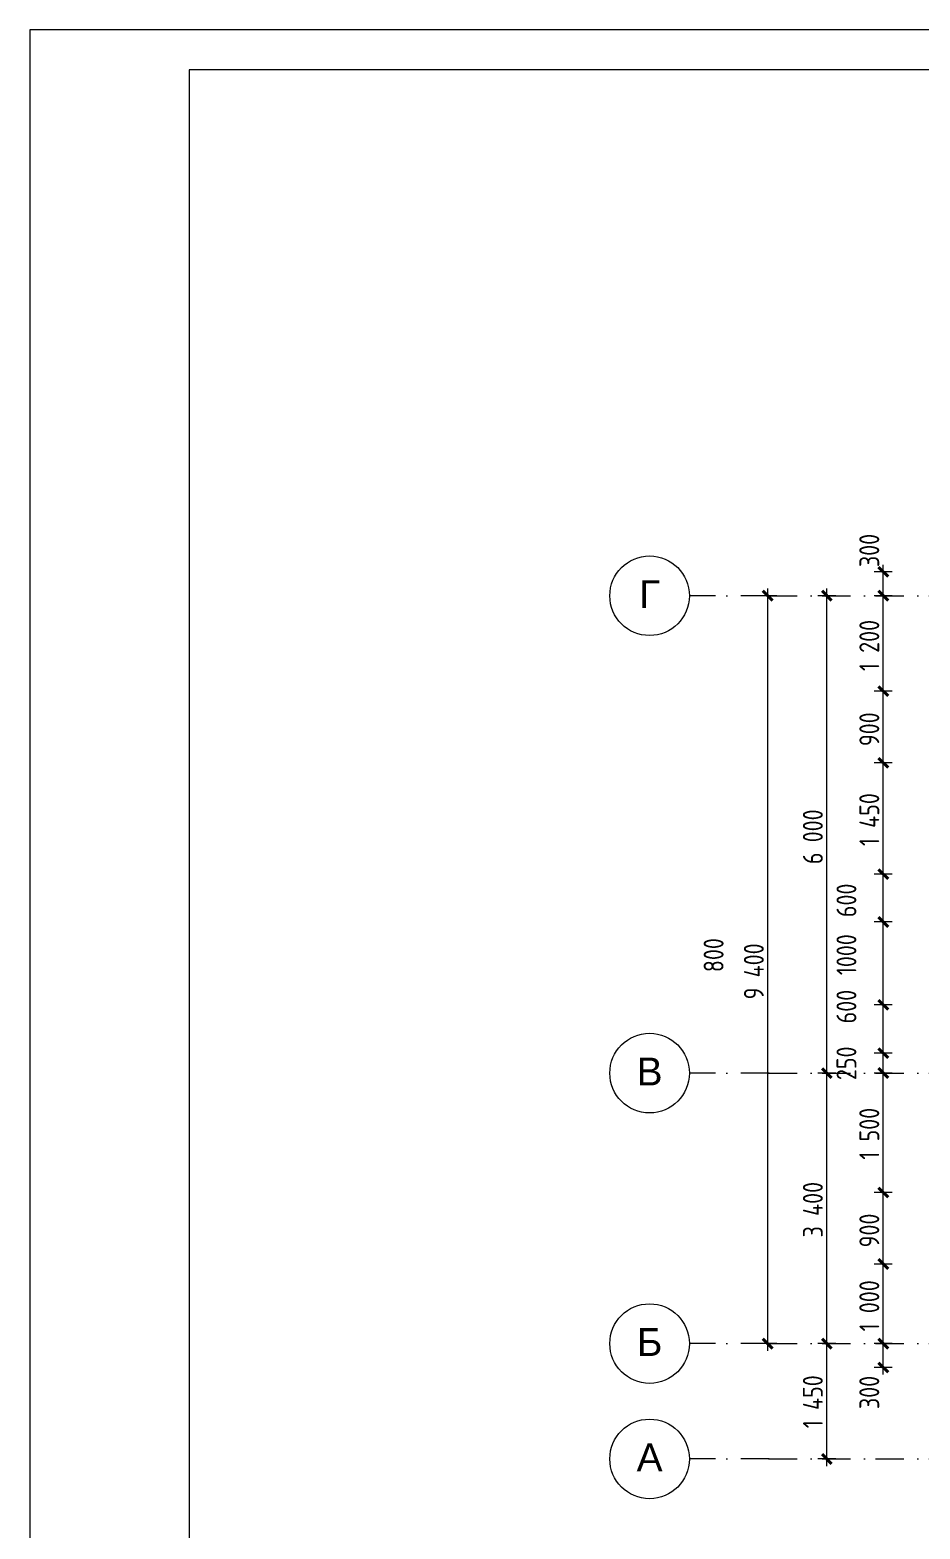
# Model space of a CAD drawing. Header units: feet. Extents: x -10410 to 374725, y -46422 to 88923.
# Drawn here: x -9397 to 1791, y -35888 to -17046 of the extents above; entities that cross this region are included whole.
import ezdxf
from ezdxf.enums import TextEntityAlignment as Align

# ---------------------------------------------------------------- set-up
doc = ezdxf.new("R2010")
doc.units = ezdxf.units.FT
doc.header["$MEASUREMENT"] = 0
doc.linetypes.add('Штрихпунктирная', pattern=[670.277762, 352.777767, -176.388884, 0, -141.111112])
for name, color, linetype, lineweight in [('82323000_Ном._пера__1', 7, 'Continuous', 20), ('82323000_Ном._пера__120', 7, 'Continuous', 5), ('Размер - Общий_Ном._пера__120', 7, 'Continuous', 5), ('Размер - Общий_Ном._пера__21', 7, 'Continuous', 40), ('Элемент Модели - Оси_Ном._пера__1', 7, 'Continuous', 20), ('Элемент Модели - Оси_Ном._пера__20', 1, 'Continuous', 0)]:
    doc.layers.add(name, color=color, linetype=linetype, lineweight=lineweight)
doc.layers.add('Размер - Общий', color=7, linetype='Continuous')
doc.layers.add('Элемент Модели - Оси', color=7, linetype='Continuous')
doc.layers.add('Элемент Модели - Оси_Ном._пера__94', color=7, linetype='Continuous', lineweight=5, true_color=0xdc4f00)
doc.styles.add('СГЕНЕРИР_СТИЛЬ_1', font='arial.ttf')
doc.styles.add('СГЕНЕРИР_СТИЛЬ_2', font='CS_Gost2304.shx')
doc.dimstyles.new('СГЕНЕРИР_СТИЛЬ__2', dxfattribs={"dimtxt": 250, "dimasz": 114, "dimexe": 0.18, "dimexo": 0, "dimgap": 0.09, "dimtad": 1, "dimdec": 0, "dimzin": 0, "dimdsep": 46, "dimtxsty": 'СГЕНЕРИР_СТИЛЬ_2', "dimblk": 'ARROWHEAD_6', "dimblk1": 'ARROWHEAD_6', "dimblk2": 'ARROWHEAD_6', "dimcen": 0.09, "dimclrd": 7, "dimclre": 7, "dimclrt": 7, "dimazin": 0, "dimtfac": 1, "dimtdec": 4, "dimtmove": 0, "dimatfit": 3, "dimfxl": 1, "dimtolj": 1, "dimtzin": 0, "dimarcsym": 0})

# ---------------------------------------------------------------- blocks, each defined once
blk = doc.blocks.new('Стандартный Маркер Сетки')
at = {"layer": 'Элемент Модели - Оси_Ном._пера__20', "linetype": 'Continuous'}
blk.add_circle((-500, 0), 500, dxfattribs=at)
at = {"layer": 'Элемент Модели - Оси_Ном._пера__94', "linetype": 'Штрихпунктирная'}
for p, q in [((1000, 0), (0, 0)), ((1000, 0), (17400, 0)), ((17400, 0), (18400, 0))]:
    blk.add_line(p, q, dxfattribs=at)
blk.add_point((1000, 0), dxfattribs=at)
blk.add_point((1000, 0), dxfattribs=at)
at = {"layer": 'Элемент Модели - Оси_Ном._пера__1', "style": 'СГЕНЕРИР_СТИЛЬ_1'}
blk.add_attdef('AC_MarkerText_1', text='', height=350, dxfattribs=at).set_placement((-500, 20.0005), align=Align.MIDDLE_CENTER)
blk = doc.blocks.new('Стандартный Маркер Сетки_2')
at = {"layer": 'Элемент Модели - Оси_Ном._пера__20', "linetype": 'Continuous'}
blk.add_circle((-500, 0), 500, dxfattribs=at)
at = {"layer": 'Элемент Модели - Оси_Ном._пера__94', "linetype": 'Штрихпунктирная'}
for p, q in [((1000, 0), (0, 0)), ((1000, 0), (17700, 0)), ((17700, 0), (18700, 0))]:
    blk.add_line(p, q, dxfattribs=at)
blk.add_point((1000, 0), dxfattribs=at)
blk.add_point((1000, 0), dxfattribs=at)
at = {"layer": 'Элемент Модели - Оси_Ном._пера__1', "style": 'СГЕНЕРИР_СТИЛЬ_1'}
blk.add_attdef('AC_MarkerText_1', text='', height=350, dxfattribs=at).set_placement((-500, 20.0005), align=Align.MIDDLE_CENTER)
blk = doc.blocks.new('*D564')
at = {"layer": 'Размер - Общий_Ном._пера__120', "linetype": 'Continuous', "transparency": 16777216}
for p, q in [((732, -33558), (507, -33558)), ((619, -35008), (619, -33558)), ((732, -35008), (507, -35008)), ((619, -35098), (619, -35008))]:
    blk.add_line(p, q, dxfattribs=at)
at = {"layer": 'Размер - Общий_Ном._пера__21', "linetype": 'Continuous', "transparency": 16777216}
for p, q in [((559, -33498), (679, -33618)), ((559, -34948), (679, -35068))]:
    blk.add_line(p, q, dxfattribs=at)
at = {"layer": 'Размер - Общий_Ном._пера__120', "transparency": 16777216, "insert": (569, -34621), "char_height": 250, "attachment_point": 7, "rotation": 90, "style": 'СГЕНЕРИР_СТИЛЬ_2'}
blk.add_mtext('\\A1;{\\FCS_Gost2304.shx|c204;1\xa0450}', dxfattribs=at)
blk = doc.blocks.new('ARROWHEAD_6')
at = {"color": 0, "linetype": 'Continuous', "lineweight": 0}
for p, q in [((0, 0), (-1, 0)), ((-0.5, -0.5), (0.5, 0.5))]:
    blk.add_line(p, q, dxfattribs=at)
blk = doc.blocks.new('*D565')
at = {"layer": 'Размер - Общий_Ном._пера__120', "linetype": 'Continuous', "transparency": 16777216}
for p, q in [((732, -30158), (507, -30158)), ((619, -33558), (619, -30158)), ((732, -33558), (507, -33558))]:
    blk.add_line(p, q, dxfattribs=at)
at = {"layer": 'Размер - Общий_Ном._пера__21', "linetype": 'Continuous', "transparency": 16777216}
for p, q in [((559, -30098), (679, -30218)), ((559, -33498), (679, -33618))]:
    blk.add_line(p, q, dxfattribs=at)
at = {"layer": 'Размер - Общий_Ном._пера__120', "transparency": 16777216, "insert": (569, -32223), "char_height": 250, "attachment_point": 7, "rotation": 90, "style": 'СГЕНЕРИР_СТИЛЬ_2'}
blk.add_mtext('\\A1;{\\FCS_Gost2304.shx|c204;3\xa0400}', dxfattribs=at)
blk = doc.blocks.new('*D566')
at = {"layer": 'Размер - Общий_Ном._пера__120', "linetype": 'Continuous', "transparency": 16777216}
for p, q in [((619, -24158), (619, -24068)), ((732, -24158), (507, -24158)), ((619, -30158), (619, -24158)), ((732, -30158), (507, -30158))]:
    blk.add_line(p, q, dxfattribs=at)
at = {"layer": 'Размер - Общий_Ном._пера__21', "linetype": 'Continuous', "transparency": 16777216}
for p, q in [((679, -24218), (559, -24098)), ((559, -30098), (679, -30218))]:
    blk.add_line(p, q, dxfattribs=at)
at = {"layer": 'Размер - Общий_Ном._пера__120', "transparency": 16777216, "insert": (569, -27531), "char_height": 250, "attachment_point": 7, "rotation": 90, "style": 'СГЕНЕРИР_СТИЛЬ_2'}
blk.add_mtext('\\A1;{\\FCS_Gost2304.shx|c204;6\xa0000}', dxfattribs=at)

msp = doc.modelspace()

# ---------------------------------------------------------------- linework, layer by layer
at = {"layer": '82323000_Ном._пера__1', "linetype": 'Continuous'}
for p, q in [((32546.2552, -17046.44287), (-9397.29291, -17046.44287)), ((-9397.29291, -17046.44287), (-9397.29291, -46421.76825)), ((32046.2552, -17546.44287), (-7397.29291, -17546.44287))]:
    msp.add_line(p, q, dxfattribs=at)
at = {"layer": '82323000_Ном._пера__120', "linetype": 'Continuous'}
msp.add_line((-7397.29291, -17546.44287), (-7397.29291, -45921.76825), dxfattribs=at)
at = {"layer": 'Размер - Общий_Ном._пера__120', "linetype": 'Continuous'}
for p, q in [((1441.12505, -23857.68132), (1216.12505, -23857.68132)), ((1328.62505, -23857.68132), (1328.62505, -23767.68132)), ((1328.62505, -24157.68132), (1328.62505, -23857.68132)), ((-122.98898, -24157.68132), (-122.98898, -24067.68132)), ((-10.48898, -24157.68132), (-235.48898, -24157.68132)), ((-122.98898, -33557.68132), (-122.98898, -24157.68132)), ((1441.12505, -24157.68132), (1216.12505, -24157.68132)), ((1328.62505, -25357.68206), (1328.62505, -24157.68132)), ((1441.12505, -25357.68206), (1216.12505, -25357.68206)), ((1328.62505, -26257.68206), (1328.62505, -25357.68206)), ((1441.12505, -26257.68206), (1216.12505, -26257.68206)), ((1328.62505, -27657.47745), (1328.62505, -26257.68206)), ((1441.12505, -27657.47745), (1216.12505, -27657.47745)), ((1328.62505, -28257.47745), (1328.62505, -27657.47745)), ((1441.12505, -28257.47745), (1216.12505, -28257.47745)), ((1328.62505, -29057.6094), (1328.62505, -28257.47745)), ((1328.62505, -29657.6094), (1328.62505, -29057.6094)), ((1441.12505, -29299.26644), (1216.12505, -29299.26644)), ((1328.62505, -30157.58868), (1328.62505, -29657.6094)), ((1441.12505, -29907.6094), (1216.12505, -29907.6094)), ((1441.12505, -30157.58868), (1216.12505, -30157.58868)), ((1328.62505, -31658.09998), (1328.62505, -30157.58868)), ((1441.12505, -31658.09998), (1216.12505, -31658.09998)), ((1328.62505, -32558.09998), (1328.62505, -31658.09998)), ((1441.12505, -32558.09998), (1216.12505, -32558.09998)), ((1328.62505, -33557.68132), (1328.62505, -32558.09998)), ((-10.48898, -33557.68132), (-235.48898, -33557.68132)), ((-122.98898, -33647.68132), (-122.98898, -33557.68132)), ((1441.12505, -33557.68132), (1216.12505, -33557.68132)), ((1328.62505, -33857.68132), (1328.62505, -33557.68132)), ((1441.12505, -33857.68132), (1216.12505, -33857.68132)), ((1328.62505, -33947.68132), (1328.62505, -33857.68132))]:
    msp.add_line(p, q, dxfattribs=at)
at = {"layer": 'Размер - Общий_Ном._пера__21', "linetype": 'Continuous'}
for p, q in [((1388.62505, -23917.68132), (1268.62505, -23797.68132)), ((-62.98898, -24217.68132), (-182.98898, -24097.68132)), ((1268.62505, -24097.68132), (1388.62505, -24217.68132)), ((1268.62505, -25297.68206), (1388.62505, -25417.68206)), ((1268.62505, -26197.68206), (1388.62505, -26317.68206)), ((1268.62505, -27597.47745), (1388.62505, -27717.47745)), ((1268.62505, -28197.47745), (1388.62505, -28317.47745)), ((1268.62505, -29239.26644), (1388.62505, -29359.26644)), ((1268.62505, -29847.6094), (1388.62505, -29967.6094)), ((1268.62505, -30097.58868), (1388.62505, -30217.58868)), ((1268.62505, -31598.09998), (1388.62505, -31718.09998)), ((1268.62505, -32498.09998), (1388.62505, -32618.09998)), ((-182.98898, -33497.68132), (-62.98898, -33617.68132)), ((1268.62505, -33497.68132), (1388.62505, -33617.68132)), ((1268.62505, -33797.68132), (1388.62505, -33917.68132))]:
    msp.add_line(p, q, dxfattribs=at)

# ---------------------------------------------------------------- block references
at = {"layer": 'Элемент Модели - Оси', "color": 8, "linetype": 'Continuous', "lineweight": 20}
ref = msp.add_blockref('Стандартный Маркер Сетки', (-1107.97456, -24157.68132), dxfattribs=dict(at, zscale=1000))
ref.add_attrib('AC_MarkerText_1', 'Г', dxfattribs={"layer": 'Элемент Модели - Оси_Ном._пера__1', "color": 7, "height": 350, "style": 'СГЕНЕРИР_СТИЛЬ_1'}).set_placement((-1607.97456, -24137.68082), align=Align.MIDDLE_CENTER)
ref = msp.add_blockref('Стандартный Маркер Сетки_2', (-1107.97456, -30157.68132), dxfattribs=dict(at, zscale=1000))
ref.add_attrib('AC_MarkerText_1', 'В', dxfattribs={"layer": 'Элемент Модели - Оси_Ном._пера__1', "color": 7, "height": 350, "style": 'СГЕНЕРИР_СТИЛЬ_1'}).set_placement((-1607.97456, -30137.68082), align=Align.MIDDLE_CENTER)
ref = msp.add_blockref('Стандартный Маркер Сетки', (-1107.97456, -33557.68132), dxfattribs=dict(at, zscale=1000))
ref.add_attrib('AC_MarkerText_1', 'Б', dxfattribs={"layer": 'Элемент Модели - Оси_Ном._пера__1', "color": 7, "height": 350, "style": 'СГЕНЕРИР_СТИЛЬ_1'}).set_placement((-1607.97456, -33537.68082), align=Align.MIDDLE_CENTER)
ref = msp.add_blockref('Стандартный Маркер Сетки', (-1107.97456, -35007.68132), dxfattribs=dict(at, zscale=1000))
ref.add_attrib('AC_MarkerText_1', 'А', dxfattribs={"layer": 'Элемент Модели - Оси_Ном._пера__1', "color": 7, "height": 350, "style": 'СГЕНЕРИР_СТИЛЬ_1'}).set_placement((-1607.97456, -34987.68082), align=Align.MIDDLE_CENTER)

# ---------------------------------------------------------------- texts
at = {"layer": 'Размер - Общий_Ном._пера__120', "linetype": 'Continuous', "char_height": 250, "attachment_point": 7, "rotation": 90, "style": 'СГЕНЕРИР_СТИЛЬ_2'}
for s, insert in [('\\A1;{\\FCS_Gost2304.shx;300}', (1278.62482, -23797.68132)), ('\\A1;{\\FCS_Gost2304.shx;1\xa0200}', (1278.62482, -25104.34919)), ('\\A1;{\\FCS_Gost2304.shx;900}', (1278.62482, -26047.6833)), ('\\A1;{\\FCS_Gost2304.shx;1\xa0450}', (1278.62485, -27304.24725)), ('\\A1;{\\FCS_Gost2304.shx;600}', (991.12482, -28197.4787)), ('\\A1;{\\FCS_Gost2304.shx;1000}', (991.12465, -28926.87434)), ('\\A1;{\\FCS_Gost2304.shx;800}', (-678.52558, -28889.20171)), ('\\A1;{\\FCS_Gost2304.shx;9\xa0400}', (-172.98921, -29231.01507)), ('\\A1;{\\FCS_Gost2304.shx;600}', (991.12482, -29532.6094)), ('\\A1;{\\FCS_Gost2304.shx;250}', (991.12505, -30245.64188)), ('\\A1;{\\FCS_Gost2304.shx;1 500}', (1278.62482, -31246.02684)), ('\\A1;{\\FCS_Gost2304.shx;900}', (1278.62482, -32348.10122)), ('\\A1;{\\FCS_Gost2304.shx;1\xa0000}', (1278.62482, -33404.55815)), ('\\A1;{\\FCS_Gost2304.shx;300}', (1278.62482, -34380.71381))]:
    msp.add_mtext(s, dxfattribs=dict(at, insert=insert))

# ---------------------------------------------------------------- dimensions: what is measured, and where the dimension line sits
at = {"layer": 'Размер - Общий', "linetype": 'Continuous'}
for base, p1, p2, picture, middle in [((619.38718, -24157.68132), (-1107.97456, -30157.68132), (-1107.97456, -24157.68132), '*D566', (444.38718, -27103.58632)), ((619.38718, -30157.68132), (-1107.97456, -33557.68132), (-1107.97456, -30157.68132), '*D565', (444.38718, -31795.10133)), ((619.38718, -33557.68132), (-1107.97456, -35007.68132), (-1107.97456, -33557.68132), '*D564', (444.38718, -34193.43508))]:
    dim = msp.add_linear_dim(base=base, p1=p1, p2=p2, angle=90, dimstyle='СГЕНЕРИР_СТИЛЬ__2', dxfattribs=at)
    dim.commit()
    dim.dimension.update_dxf_attribs({"geometry": picture, "text_midpoint": middle, "dimtype": 160, "text_rotation": 90})

doc.saveas('drawing.dxf')
